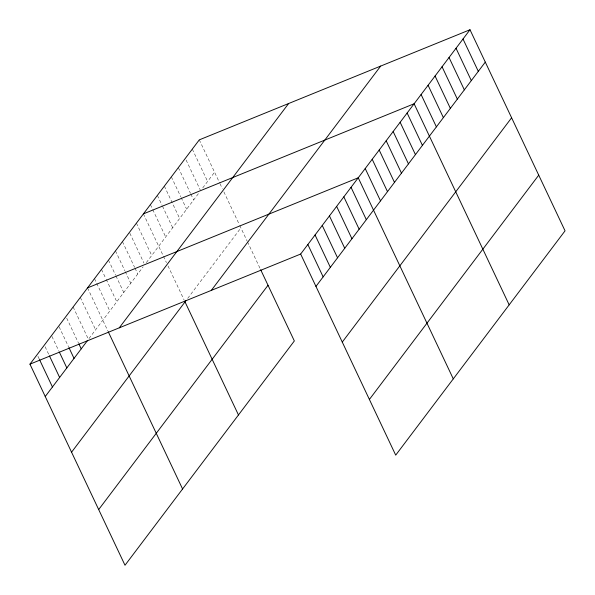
<?xml version="1.0" encoding="UTF-8"?>
<svg xmlns="http://www.w3.org/2000/svg" width="595" height="595" viewBox="0 0 595 595"><rect width="100%" height="100%" fill="white"/><g stroke="black" fill="none" stroke-linecap="round" stroke-linejoin="round"><path stroke-width="0.45" stroke-dasharray="2.98 2.23" d="M88.975 338.585L143.12 266.872M146.34 262.603L198.998 192.854M202.761 187.879L214.587 172.215M187.708 298.363L240.901 227.9M199.288 139.862L219.614 182.866M220.001 183.684L222.322 188.593M223.876 191.873L239.354 224.627M239.74 225.446L247.104 241.012M247.49 241.83L260.275 268.88M192.304 149.114L207.596 181.468M186.101 160.025L200.218 189.894M178.336 167.619L190.489 193.338M190.883 194.171L193.628 199.972M171.345 176.871L180.761 196.781M181.155 197.614L186.644 209.224M164.361 186.123L179.66 218.477M157.377 195.376L162.085 205.334M162.472 206.16L172.669 227.729M150.394 204.628L152.35 208.778M152.744 209.604L165.685 236.981M143.41 213.88L166.444 262.611M167.991 265.891L184.249 300.282M136.419 223.132L151.718 255.486M129.829 233.218L143.945 263.079M122.451 241.637L134.611 267.356M134.998 268.189L137.743 273.99M115.467 250.889L124.876 270.799M125.27 271.632L130.759 283.242M108.483 260.141L115.542 275.076M115.928 275.901L123.775 292.495M101.492 269.394L105.806 278.519M106.2 279.353L116.791 301.747M94.508 278.646L109.807 310.999M87.525 287.898L107.851 330.902M80.325 297.433L95.624 329.786M73.133 306.968L88.424 339.321M66.714 318.154L78.481 343.047M59.128 326.856L68.544 346.773M51.929 336.391L58.994 351.325M45.123 346.751L49.05 355.051M37.931 356.286L39.501 359.603"/><path stroke-width="0.89" d="M260.662 269.699L294.346 340.95L125.002 565.25L29.951 364.162L199.288 139.862L469.998 29.75L565.049 230.838L395.712 455.138L300.654 254.05L469.998 29.75M45.242 396.515L87.316 340.786M119.283 327.823L288.62 103.523M71.564 452.2L186.094 300.497M211.322 290.382L380.666 66.09M98.681 509.565L268.025 285.273M315.952 286.403L485.289 62.103M342.274 342.088L511.611 117.788M369.391 399.453L538.728 175.161M143.41 213.88L414.113 103.768L509.171 304.856M87.525 287.898L358.235 177.786L453.286 378.874M29.951 364.162L300.654 254.05M463.014 39.002L478.306 71.355M456.023 48.255L471.322 80.608M449.039 57.507L464.338 89.86M442.055 66.759L457.347 99.112M435.071 76.011L450.363 108.364M428.088 85.264L443.379 117.617M421.096 94.516L436.395 126.869M407.129 113.02L422.42 145.373M400.145 122.273L415.436 154.626M393.161 131.525L408.453 163.878M386.17 140.777L401.469 173.13M379.186 150.029L394.485 182.382M372.202 159.281L387.494 191.635M365.218 168.534L380.51 200.887M351.035 187.321L366.327 219.674M343.836 196.848L359.135 229.209M336.644 206.383L351.935 238.736M329.444 215.918L344.736 248.271M322.245 225.453L337.543 257.806M315.053 234.98L330.344 267.334M307.853 244.515L323.145 276.868M185.023 301.918L238.461 414.968M108.238 331.72L182.576 488.986M78.875 343.873L81.225 348.849M68.931 347.599L74.033 358.383M59.381 352.158L66.833 367.918M49.437 355.877L59.634 377.453M39.501 359.603L52.442 386.981"/></g></svg>
